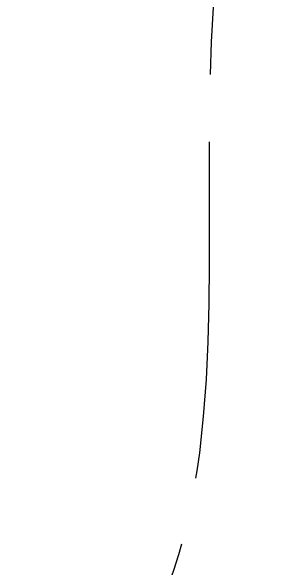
# Model space of a CAD drawing. Header units: millimetres. Extents: x 4900 to 5740, y 840 to 1434.
# Drawn here: x 5053.36 to 5066.47, y 1018.43 to 1044.69 of the extents above; entities that cross this region are included whole.
import ezdxf

# ---------------------------------------------------------------- set-up
doc = ezdxf.new("R2010")
doc.units = ezdxf.units.MM
doc.linetypes.add('CENTERX2', pattern=[101.6, 63.5, -12.7, 12.7, -12.7])
doc.layers.add('CENTER', color=1, linetype='CENTERX2')
doc.layers.add('DIM', color=3, linetype='Continuous')
doc.styles.get("Standard").update_dxf_attribs({"font": 'arial.ttf'})
doc.dimstyles.new('사본 ISO-25', dxfattribs={"dimtxt": 7, "dimasz": 7, "dimexe": 2.1, "dimexo": 2.1, "dimgap": 2, "dimtad": 1, "dimtih": 1, "dimtoh": 1, "dimdec": 1, "dimdsep": 46, "dimtxsty": 'Standard', "dimcen": 0, "dimclrd": 3, "dimclre": 3, "dimclrt": 4, "dimazin": 2, "dimtp": 0.1, "dimtm": 0.1, "dimtfac": 0.714286, "dimtdec": 1, "dimtmove": 0, "dimatfit": 3, "dimfxl": 1, "dimarcsym": 0})

msp = doc.modelspace()

# ---------------------------------------------------------------- linework, layer by layer
at = {"layer": 'CENTER', "ltscale": 0.25}
msp.add_spline([(5085.961, 1036.417, 0), (5081.154, 1052.983, 0), (5069.175, 1056.157, 0), (5056.563, 1011.824, 0), (5042.87, 1010.053, 0), (5035.735, 1037.076), (5035.735, 1047.631)], degree=3, dxfattribs=at)

# ---------------------------------------------------------------- leaders
at = {"layer": 'DIM'}
msp.add_leader([(5040.104, 1100.153), (5040.104, 984.197), (5065.9, 984.197)], dimstyle='사본 ISO-25', override={"dimasz": 4, "dimgap": 2, "dimtad": 0, "dimldrblk": 'Dot'}, dxfattribs=at)

doc.saveas('drawing.dxf')
